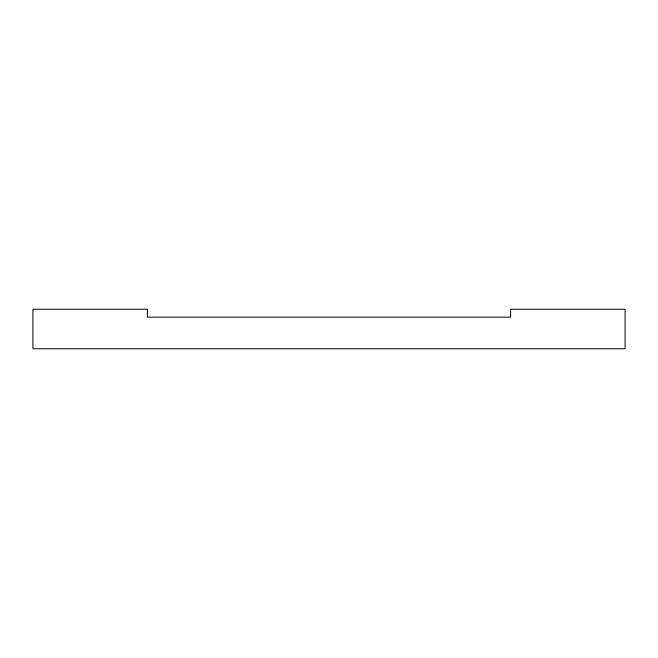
<?xml version="1.0" encoding="UTF-8"?>
<svg xmlns="http://www.w3.org/2000/svg" width="658" height="658" viewBox="0 0 658 658"><rect width="100%" height="100%" fill="white"/><g stroke="black" fill="none" stroke-linecap="round" stroke-linejoin="round"><path stroke-width="0.99" d="M147.392 309.26L32.9 309.26L32.9 348.74L625.1 348.74L625.1 309.26L510.608 309.26L510.608 317.156L147.392 317.156L147.392 309.26"/></g></svg>
